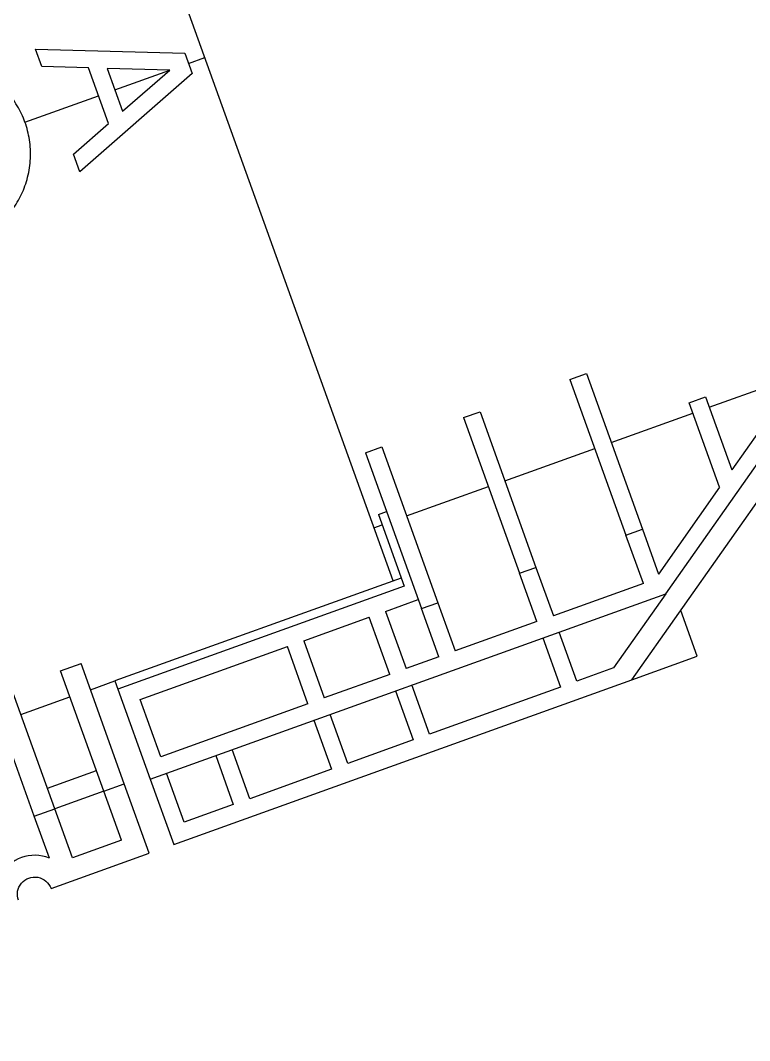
# Model space of a CAD drawing. Header units: millimetres. Extents: x 646993 to 648849, y 9708034 to 9709424.
# Drawn here: x 648236.0813 to 648236.1652, y 9709069.7657 to 9709069.8831 of the extents above; entities that cross this region are included whole.
import ezdxf

# ---------------------------------------------------------------- set-up
doc = ezdxf.new("R2010")
doc.units = ezdxf.units.MM
doc.header["$LTSCALE"] = 5
doc.header["$XCLIPFRAME"] = 2
doc.layers.add('MD_Visible', color=7, linetype='Continuous', lineweight=25)
picture_1 = doc.add_image_def('image1.jpg', size_in_pixel=(1920, 925))
picture_2 = doc.add_image_def('image2.ecw', size_in_pixel=(12715, 11262))

# ---------------------------------------------------------------- blocks, each defined once
blk = doc.blocks.new('RB')
at = {"layer": 'MD_Visible'}
for p, q in [((0.1334999999999127, -0.8484676251022449), (0.113733886580917, -0.8203522108655363)), ((0.113733886580917, -0.8238297015482487), (0.122641546775526, -0.8365000000000293)), ((0.1414999999999509, -0.855499999999978), (0.1190903194607245, -0.8236243632514686)), ((0.1149913036902035, -0.8365000000000293), (0.1149913036902035, -0.8256182576567141)), ((0.113733886580917, -0.8365000000000293), (0.122641546775526, -0.8365000000000293)), ((0.113733886580917, -0.838499999999982), (0.113733886580917, -0.8365000000000293)), ((0.1240476162897721, -0.838499999999982), (0.113733886580917, -0.838499999999982)), ((0.1149913036902035, -0.8485000000000298), (0.1149913036902035, -0.838499999999982)), ((0.1240476162897721, -0.838499999999982), (0.1310779638608892, -0.8485000000000298)), ((0.1414999999999509, -0.8474999999999966), (0.13587572194308, -0.8474999999999966)), ((0.1414999999999509, -0.855499999999978), (0.1414999999999509, -0.8474999999999966)), ((0.1065535421759023, -0.8485000000000298), (0.1255949918092938, -0.8485000000000298)), ((0.1065535421759023, -0.8504999999999825), (0.1065535421759023, -0.8485000000000298)), ((0.1255949918092938, -0.8485000000000298), (0.1310779638608892, -0.8485000000000298)), ((0.1255949918092938, -0.8504999999999825), (0.1255949918092938, -0.8485000000000298)), ((0.1334999999999127, -0.911500000000018), (0.1334999999999127, -0.8484676251022449)), ((0.1334999999999127, -0.8484676251022449), (0.1394999999999982, -0.8570020537906373)), ((0.1065535421759023, -0.8504999999999825), (0.1255949918092938, -0.8504999999999825)), ((0.1149913036902035, -0.8615000000000066), (0.1149913036902035, -0.8504999999999825)), ((0.13149999999996, -0.8504999999999825), (0.1255949918092938, -0.8504999999999825)), ((0.13149999999996, -0.8504999999999825), (0.13149999999996, -0.8615000000000066)), ((0.1414999999999509, -0.911500000000018), (0.1414999999999509, -0.855499999999978)), ((0.1394999999999982, -0.8570020537906373), (0.1394999999999982, -0.8615000000000066)), ((0.1065535421759023, -0.8615000000000066), (0.1255949918092938, -0.8615000000000066)), ((0.1065535421759023, -0.8635000000000161), (0.1065535421759023, -0.8615000000000066)), ((0.1255949918092938, -0.8635000000000161), (0.1255949918092938, -0.8615000000000066)), ((0.1255949918092938, -0.8615000000000066), (0.13149999999996, -0.8615000000000066)), ((0.1394999999999982, -0.8615000000000066), (0.1334999999999127, -0.8615000000000066)), ((0.1065535421759023, -0.8635000000000161), (0.1255949918092938, -0.8635000000000161)), ((0.1149913036902035, -0.873500000000007), (0.1149913036902035, -0.8635000000000161)), ((0.13149999999996, -0.8635000000000161), (0.1255949918092938, -0.8635000000000161)), ((0.13149999999996, -0.8635000000000161), (0.13149999999996, -0.873500000000007)), ((0.1334999999999127, -0.8635000000000161), (0.1394999999999982, -0.8635000000000161)), ((0.1394999999999982, -0.8635000000000161), (0.1394999999999982, -0.8794999999999789)), ((0.1065535421759023, -0.873500000000007), (0.1255949918092938, -0.873500000000007)), ((0.1065535421759023, -0.8755000000000166), (0.1065535421759023, -0.873500000000007)), ((0.1255949918092938, -0.8755000000000166), (0.1255949918092938, -0.873500000000007)), ((0.1255949918092938, -0.873500000000007), (0.13149999999996, -0.873500000000007)), ((0.1065535421759023, -0.8755000000000166), (0.1255949918092938, -0.8755000000000166)), ((0.113733886580917, -0.876499999999993), (0.113733886580917, -0.8755000000000166)), ((0.1245000000000118, -0.8794999999999789), (0.1245000000000118, -0.8755000000000166)), ((0.13149999999996, -0.8755000000000166), (0.1255949918092938, -0.8755000000000166)), ((0.13149999999996, -0.8755000000000166), (0.13149999999996, -0.8794999999999789)), ((0.113733886580917, -0.876499999999993), (0.1224999999999454, -0.876499999999993)), ((0.1150000000000091, -0.8775000000000261), (0.1150000000000091, -0.876499999999993)), ((0.1214999999999691, -0.876499999999993), (0.1214999999999691, -0.911500000000018)), ((0.1224999999999454, -0.876499999999993), (0.1224999999999454, -0.911500000000018)), ((0.1214999999999691, -0.8775000000000261), (-0.006499999999959982, -0.8775000000000261)), ((0.05750000000000455, -0.8794999999999789), (0.05750000000000455, -0.8775000000000261)), ((0.05000000000006821, -0.8954999999999984), (0.05624999999997726, -0.8794999999999789)), ((0.05624999999997726, -0.8794999999999789), (0.05875000000003183, -0.8794999999999789)), ((0.05875000000003183, -0.8794999999999789), (0.06500000000005457, -0.8954999999999984)), ((0.1245000000000118, -0.8794999999999789), (0.13149999999996, -0.8794999999999789)), ((0.1394999999999982, -0.8794999999999789), (0.1334999999999127, -0.8794999999999789)), ((0.1245000000000118, -0.8895000000000266), (0.1245000000000118, -0.8814999999999884)), ((0.13149999999996, -0.8814999999999884), (0.1245000000000118, -0.8814999999999884)), ((0.13149999999996, -0.8814999999999884), (0.13149999999996, -0.8895000000000266)), ((0.1334999999999127, -0.8814999999999884), (0.1394999999999982, -0.8814999999999884)), ((0.1394999999999982, -0.8814999999999884), (0.1394999999999982, -0.8895000000000266)), ((0.05750000000000455, -0.8817967626835923), (0.05488154792328714, -0.8884999999999934)), ((0.06011845207672195, -0.8884999999999934), (0.05750000000000455, -0.8817967626835923)), ((0.05750000000000455, -0.8884999999999934), (0.05750000000000455, -0.8817967626835923)), ((0.05488154792328714, -0.8884999999999934), (0.06011845207672195, -0.8884999999999934)), ((0.1245000000000118, -0.8895000000000266), (0.13149999999996, -0.8895000000000266)), ((0.1394999999999982, -0.8895000000000266), (0.1334999999999127, -0.8895000000000266)), ((0.05410029792324167, -0.890500000000003), (0.05214717292324167, -0.8954999999999984)), ((0.06089970207676743, -0.890500000000003), (0.05410029792324167, -0.890500000000003)), ((0.05750000000000455, -0.8995008513154232), (0.05750000000000455, -0.890500000000003)), ((0.06285282707665374, -0.8954999999999984), (0.06089970207665374, -0.890500000000003)), ((0.1245000000000118, -0.9095000000000084), (0.1245000000000118, -0.8914999999999793)), ((0.13149999999996, -0.8914999999999793), (0.1245000000000118, -0.8914999999999793)), ((0.13149999999996, -0.8914999999999793), (0.13149999999996, -0.9095000000000084)), ((0.1334999999999127, -0.8914999999999793), (0.1394999999999982, -0.8914999999999793)), ((0.1394999999999982, -0.8914999999999793), (0.1394999999999982, -0.9015000000000271)), ((0.05214717292324167, -0.8954999999999984), (0.05000000000006821, -0.8954999999999984)), ((0.06499999999994088, -0.8954999999999984), (0.06285282707676743, -0.8954999999999984)), ((0.1394999999999982, -0.9015000000000271), (0.1334999999999127, -0.9015000000000271)), ((0.1334999999999127, -0.9034999999999798), (0.1394999999999982, -0.9034999999999798)), ((0.1394999999999982, -0.9034999999999798), (0.1394999999999982, -0.9095000000000084)), ((0.13149999999996, -0.9095000000000084), (0.1245000000000118, -0.9095000000000084)), ((0.1394999999999982, -0.9095000000000084), (0.1334999999999127, -0.9095000000000084)), ((0.1214999999999691, -0.9145000000000039), (0.1214999999999691, -0.911500000000018)), ((0.1214999999999691, -0.911500000000018), (0.1224999999999454, -0.911500000000018)), ((0.1224999999999454, -0.911500000000018), (0.1334999999999127, -0.911500000000018)), ((0.1334999999999127, -0.911500000000018), (0.1414999999999509, -0.911500000000018)), ((0.1182947366143026, -0.9170000000000016), (0.1182947366143026, -0.9145000000000039)), ((0.1330000000000382, -0.9145000000000039), (0.1182947366143026, -0.9145000000000039)), ((0.1330000000000382, -0.9170000000000016), (0.1330000000000382, -0.9145000000000039)), ((0.1415000000000646, -0.9145000000000039), (0.1330000000000382, -0.9145000000000039)), ((0.1415000000000646, -0.9265000000000043), (0.1415000000000646, -0.9145000000000039)), ((0.1330000000000382, -0.9170000000000016), (0.1182947366143026, -0.9170000000000016)), ((0.121487791804384, -0.9230000000000302), (0.121487791804384, -0.9170000000000016)), ((0.1304999999999836, -0.9230000000000302), (0.1304999999999836, -0.9170000000000016)), ((0.13900000000001, -0.9170000000000016), (0.1330000000000382, -0.9170000000000016)), ((0.1330000000000382, -0.9170000000000016), (0.1330000000000382, -0.9230000000000302)), ((0.13900000000001, -0.9170000000000016), (0.13900000000001, -0.9230000000000302)), ((0.1330000000000382, -0.9230000000000302), (0.1182947366143026, -0.9230000000000302)), ((0.1330000000000382, -0.925500000000028), (0.1330000000000382, -0.9230000000000302)), ((0.13900000000001, -0.9230000000000302), (0.1330000000000382, -0.9230000000000302)), ((0.1330000000000382, -0.925500000000028), (0.1182947366143026, -0.925500000000028)), ((0.1381458980338266, -0.925500000000028), (0.1330000000000382, -0.925500000000028))]:
    blk.add_line(p, q, dxfattribs=at)
blk.add_arc((0.1415000000000646, -0.9285000000000139), 0.004499999999999848, 138.1896851070506, 221.8103148929494, dxfattribs=at)
at = {"layer": 'MD_Visible', "extrusion": (0, 0, -1)}
blk.add_arc((-0.1415000000000646, -0.9285000000000139), 0.002000000000000001, 270, 90, dxfattribs=at)
at = {"layer": 'MD_Visible'}
blk.add_open_spline([(0.06073769124395767, -0.92068608897128), (0.06104677074029041, -0.9205893578699431), (0.06135221877764252, -0.9204785150859323), (0.06231938794974212, -0.9200774943527961), (0.06295906022103281, -0.9197330317823287), (0.0641416651687905, -0.9189375157352799), (0.06468457289986418, -0.9184864096552303), (0.06564554832596059, -0.9175254342291908), (0.06609665585779112, -0.9169825203564699), (0.0668921659132593, -0.9157999193637067), (0.06723662169463296, -0.9151602571870114), (0.06779015140489264, -0.9138252730153624), (0.06799966568189575, -0.9131288630490815), (0.06827463336060191, -0.9117276460127357), (0.06834002328855604, -0.9110228253889261), (0.06834002328855604, -0.9096589238190234), (0.06827463336060191, -0.9089541031952706), (0.06799966568189575, -0.907552886158868), (0.06779015140489264, -0.906856476192587), (0.06723662169463296, -0.905521492020938), (0.0668921659132593, -0.9048818298442427), (0.06609665585779112, -0.9036992288514796), (0.06564554832596059, -0.9031563149788724), (0.06468457289986418, -0.902195339552776), (0.0641416651687905, -0.9017442334727264), (0.06295906022103281, -0.9009487174256208), (0.06231938794974212, -0.9006042548552102), (0.06098438419928698, -0.9000507175856853), (0.0602879650172099, -0.8998412026399762), (0.05888674557058948, -0.8995662378578402), (0.05818193194454579, -0.8995008513154232), (0.05681806805534961, -0.8995008513154232), (0.05611325442941961, -0.8995662378578402), (0.0547120349827992, -0.8998412026399762), (0.05401561580060843, -0.9000507175856853), (0.05268061205015329, -0.9006042548552102), (0.05204093977897628, -0.9009487174256208), (0.05085833483110491, -0.9017442334727264), (0.05031542710014492, -0.902195339552776), (0.04935445167404851, -0.9031563149788724), (0.04890334414210429, -0.9036992288514796), (0.04810783408674979, -0.9048818298442427), (0.04776337830537614, -0.905521492020938), (0.04720984859500277, -0.906856476192587), (0.04700033431811335, -0.907552886158868), (0.04672536663940718, -0.9089541031952706), (0.04665997671145306, -0.9096589238190234), (0.04665997671145306, -0.9103408746040316), (0.04665997671145306, -0.9110228253889261), (0.04672536663940718, -0.9117276460127357), (0.04700033431811335, -0.9131288630490815), (0.04720984859500277, -0.9138252730153624), (0.04776337830537614, -0.9151602571870114), (0.04810783408674979, -0.9157999193637067), (0.04890334414210429, -0.9169825203564699), (0.04935445167404851, -0.9175254342291908), (0.05031542710014492, -0.9184864096552303), (0.05085833483110491, -0.9189375157352799), (0.05204093977897628, -0.9197330317823287), (0.05268061205015329, -0.9200774943527961), (0.05364778122248026, -0.9204785150859323), (0.05395322925971868, -0.9205893578699431), (0.05426230875605143, -0.92068608897128)], degree=3, knots=[-45.92662312993352, -45.92662312993352, -45.92662312993352, -45.92662312993352, -45.00818659738773, -45.00818659738773, -42.96239076354276, -42.96239076354276, -40.91659492969778, -40.91659492969778, -38.87074257478628, -38.87074257478628, -36.82489021987479, -36.82489021987479, -34.77903786496329, -34.77903786496329, -32.7331855100518, -32.7331855100518, -30.68733315514038, -30.68733315514038, -28.64148080022897, -28.64148080022897, -26.59562844531756, -26.59562844531756, -24.54977609040614, -24.54977609040614, -22.50398025656108, -22.50398025656108, -20.45818442271602, -20.45818442271602, -18.41238858887095, -18.41238858887095, -16.3665927550259, -16.3665927550259, -14.32079692118091, -14.32079692118091, -12.27500108733594, -12.27500108733594, -10.22920525349096, -10.22920525349096, -8.183409419645983, -8.183409419645983, -6.137557064734487, -6.137557064734487, -4.091704709822992, -4.091704709822992, -2.045852354911496, -2.045852354911496, 0, 0, 0, 2.045852354911415, 2.045852354911415, 4.09170470982283, 4.09170470982283, 6.137557064734245, 6.137557064734245, 8.18340941964566, 8.18340941964566, 10.22920525349072, 10.22920525349072, 12.27500108733578, 12.27500108733578, 13.19343761988183, 13.19343761988183, 13.19343761988183, 13.19343761988183], dxfattribs=at)
blk = doc.blocks.new('A$C322dc3b0')
blk.add_blockref('RB', (9.18216762952136, 6.713160501739083))

msp = doc.modelspace()

# ---------------------------------------------------------------- pictures from other files: only their frames are drawn
image = msp.add_image(picture_1, insert=(646993.0966078357, 9708530.288001908), size_in_units=(1855.5953394832904, 893.9717130323145), dxfattribs=dict(fade=50))
image.dxf.flags = 7
image = msp.add_image(picture_2, insert=(647823.3948488047, 9708681.302132897), size_in_units=(875.2560974967199, 775.2366629969329))
image.set_boundary_path([(137.7366738021374, 7886.928851276636), (1284.784918181598, 10733.94870647788), (3099.519380062819, 10473.79591035843), (3279.448574518785, 11095.64499813318), (4006.662178894505, 11005.73909768462), (8692.316926835105, 9222.605617135763), (8944.26676951535, 8222.417804837227), (12055.541491393, 4873.423395782709), (10090.57365054265, 1684.484148859978), (7313.60375874117, 2638.131695121527), (6090.656873410568, 882.9792030751705), (4284.080874782056, 967.6072438061237), (2002.337794844061, 2453.299023121595), (3226.04797623679, 5547.792270690203), (776.6223462764174, 6701.957702815533), (969.5119435563684, 7416.594267249107), (137.7366738021374, 7886.928851276636)])

# ---------------------------------------------------------------- next in the draw order: block references
at = {"rotation": 289.7679046147402}
msp.add_blockref('A$C322dc3b0', (648227.4857660421, 9709076.600345872), dxfattribs=at)

doc.saveas('drawing.dxf')
